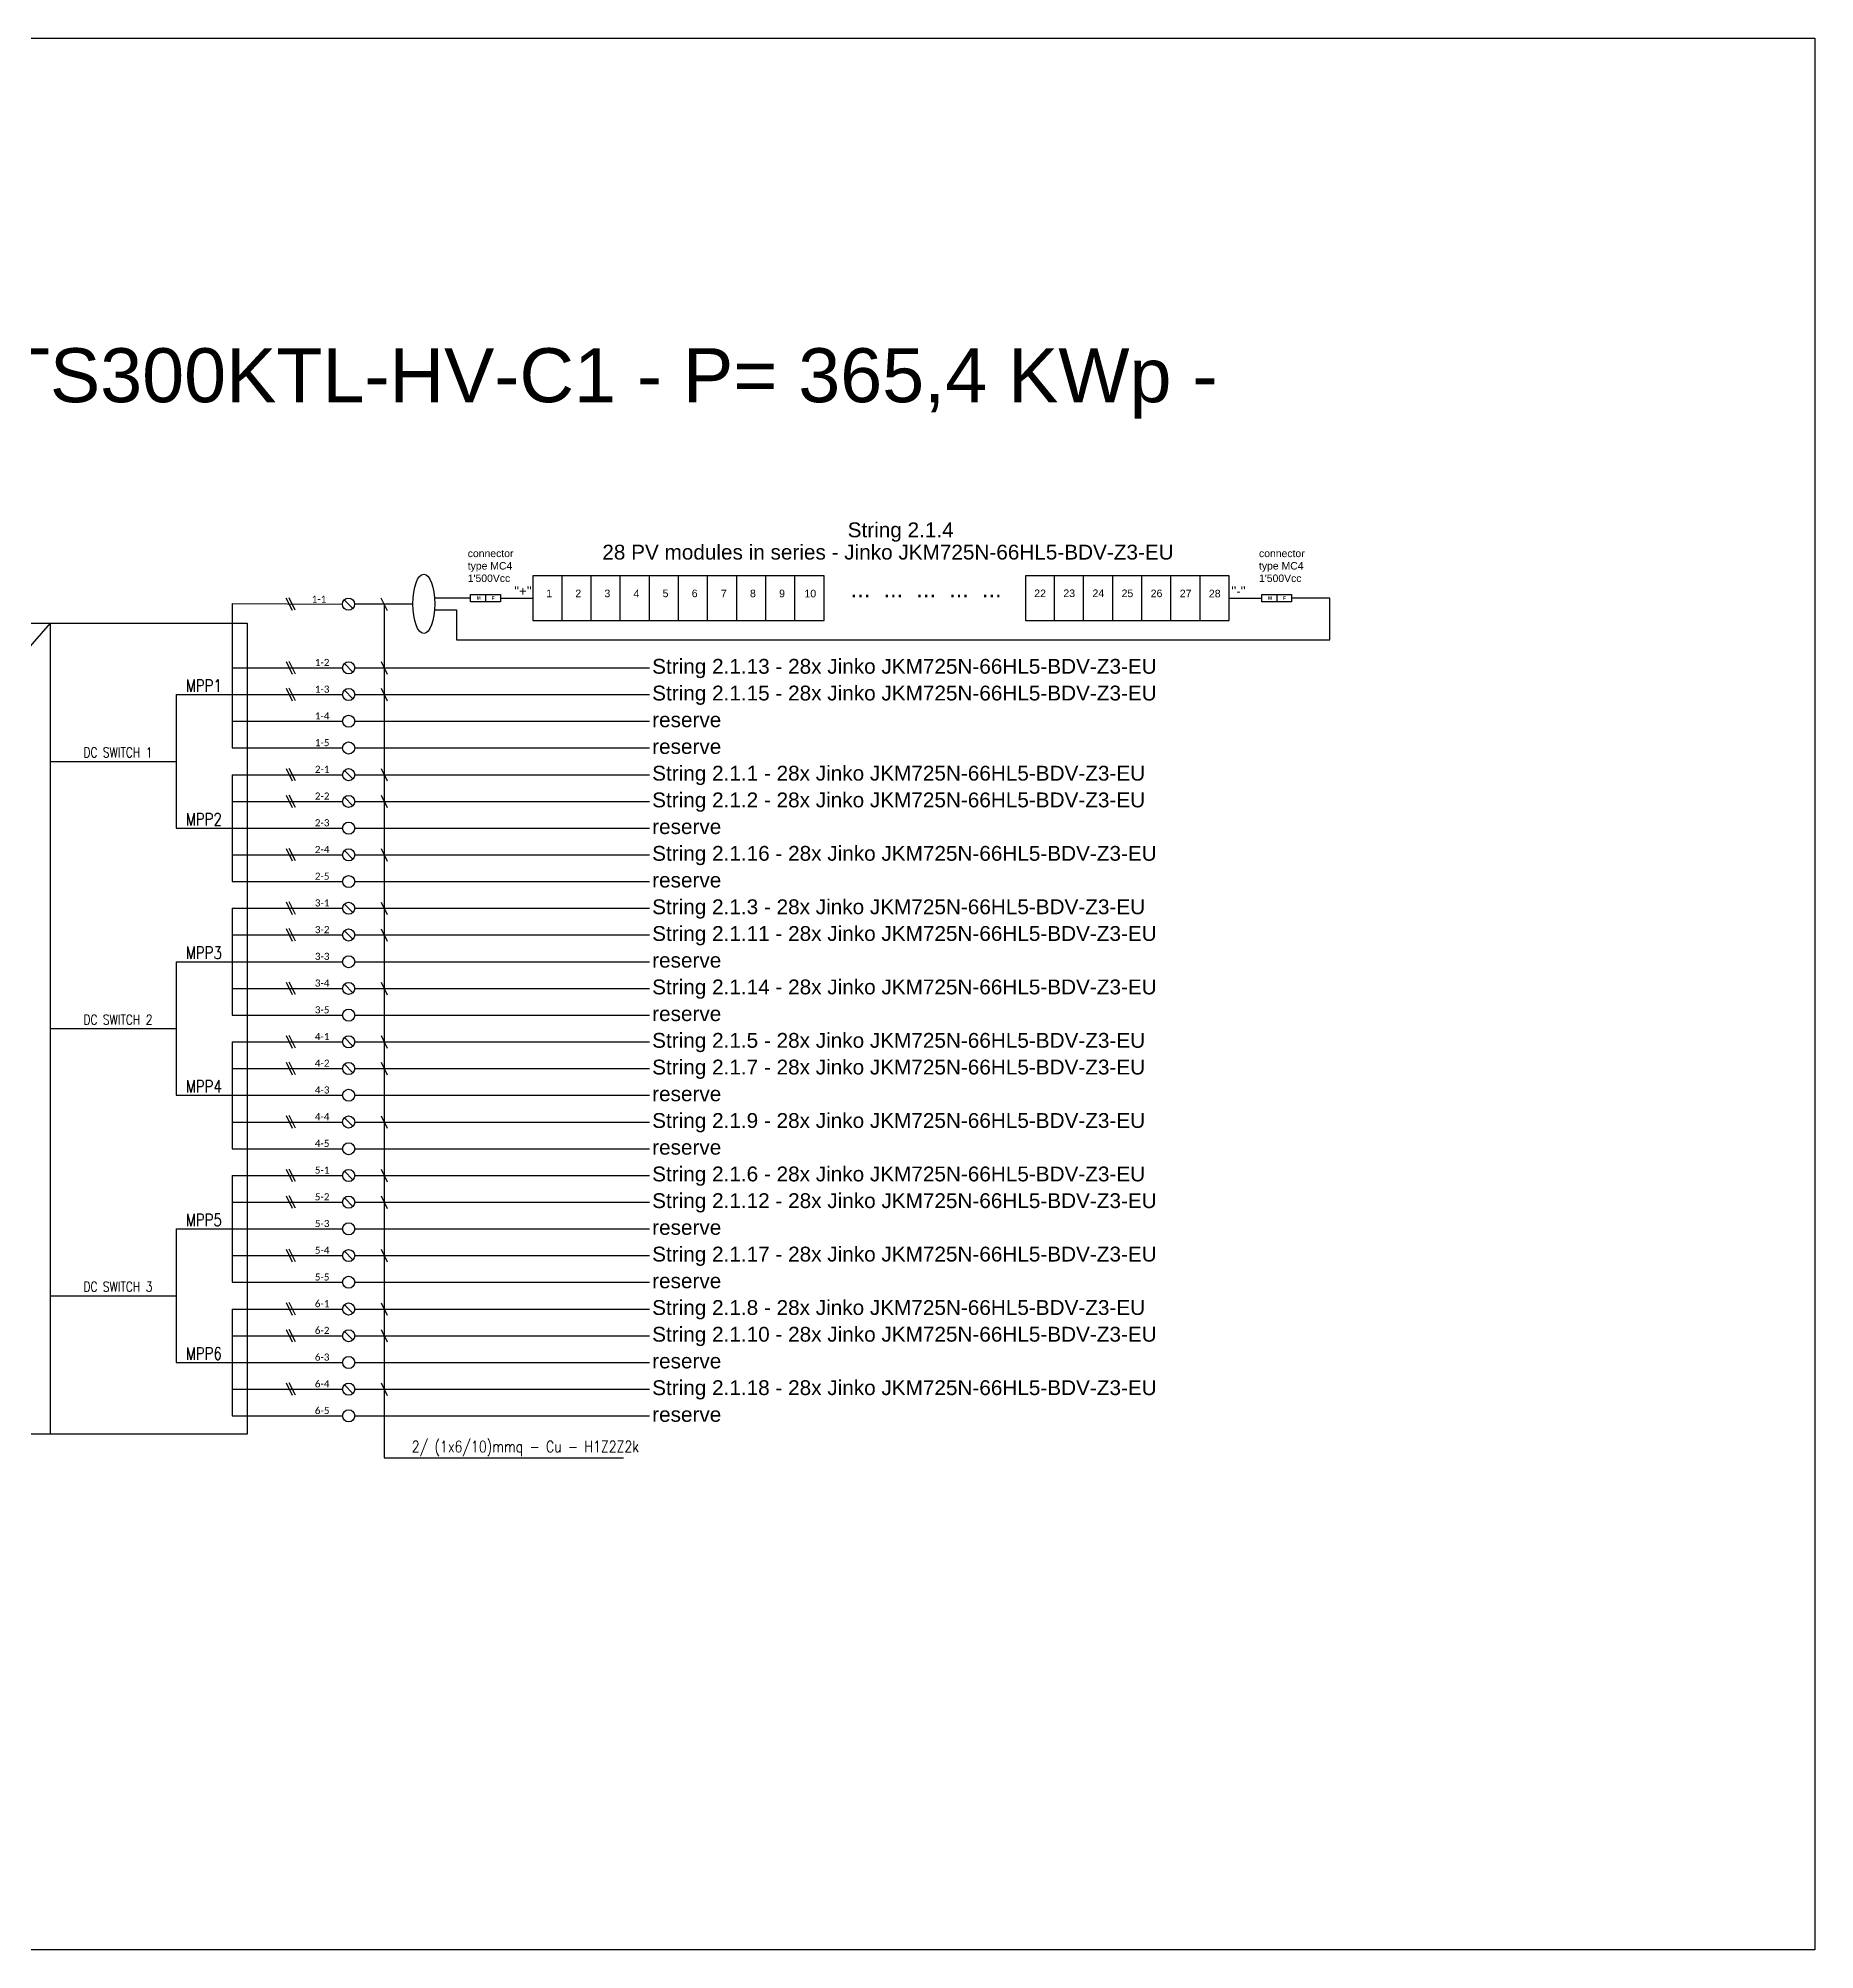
# Model space of a CAD drawing. Header units: millimetres. Extents: x 14856 to 141494, y 133975 to 167686.
# Drawn here: x 19681 to 26918, y 146011 to 153798 of the extents above; entities that cross this region are included whole.
import ezdxf

# ---------------------------------------------------------------- set-up
doc = ezdxf.new("R2010")
doc.units = ezdxf.units.MM
doc.linetypes.add('TRATTEGGIATA', pattern=[19.05, 12.7, -6.35])
doc.layers.add('-Testi', color=1, linetype='Continuous')
doc.layers.add('TRATTEGGIATA', color=40, linetype='TRATTEGGIATA')
doc.styles.add('Legend', font='calibri.ttf')
doc.styles.add('SIMPLEX', font='SIMPLEX', dxfattribs={"width": 0.8})
doc.styles.get("Standard").update_dxf_attribs({"font": 'arial.ttf'})

# ---------------------------------------------------------------- blocks, each defined once
blk = doc.blocks.new('P00')
at = {"color": 1}
for points in [[(-18.7, 25.7), (6.8, -25.3)], [(19.6, -25.3), (-5.9, 25.7)]]:
    blk.add_lwpolyline(points, dxfattribs=at)

msp = doc.modelspace()

# ---------------------------------------------------------------- linework, layer by layer
for points in [[(21696.1, 151608.3), (21696.1, 151425.9), (22881.8, 151425.9), (22881.8, 151607.8), (21696.1, 151607.8)], [(21814.7, 151425.9), (21814.7, 151607.8)], [(21933.2, 151425.7), (21933.2, 151607.5)], [(22051.8, 151425.4), (22051.8, 151607.2)], [(22170.4, 151425.9), (22170.4, 151607.8)], [(22289, 151425.7), (22289, 151607.5)], [(22407.5, 151425.4), (22407.5, 151607.2)], [(22526.1, 151425.9), (22526.1, 151607.8)], [(22644.7, 151425.7), (22644.7, 151607.5)], [(22763.3, 151425.4), (22763.3, 151607.2)], [(23701.8, 151608.3), (23701.8, 151425.9), (24531.9, 151425.9), (24531.9, 151607.8), (23701.8, 151607.8)], [(23820.4, 151425.9), (23820.4, 151607.8)], [(23939, 151425.7), (23939, 151607.5)], [(24057.6, 151425.4), (24057.6, 151607.2)], [(24176.2, 151425.9), (24176.2, 151607.8)], [(24294.7, 151425.7), (24294.7, 151607.5)], [(24294.7, 151425.7), (24294.7, 151607.5)], [(24413.3, 151425.4), (24413.3, 151607.2)], [(24413.3, 151425.4), (24413.3, 151607.2)], [(24531.9, 151425.9), (24531.9, 151607.8)], [(20471.2, 151494.8), (20471.2, 150906.7)], [(20962, 151475.3), (20927.2, 151510.1)], [(20969.8, 151493.9), (21089.8, 151493.9), (21089.8, 148014.4)], [(21076.4, 151518.2), (21101.9, 151467.2)], [(21502.6, 151532.4), (21502.6, 151501.8)], [(21563.2, 151517.1), (21696.1, 151517.1)], [(24532.4, 151517.1), (24665.3, 151517.1)], [(24725.9, 151532.4), (24725.9, 151501.8)], [(16852.3, 148110.8), (19730.6, 151415.2)], [(19730.6, 148110.8), (19730.6, 151415.2)], [(20962.6, 151215.9), (20927.9, 151250.6)], [(21077.1, 151258.8), (21102.6, 151207.7)], [(20243, 151124.4), (20471.2, 151124.4)], [(20243, 151124.4), (20243, 150580.2)], [(20962.6, 151107), (20927.9, 151141.8)], [(21077.1, 151149.9), (21102.6, 151098.9)], [(19730.6, 150852.3), (20243, 150852.3)], [(20471.2, 150797.9), (20471.2, 150362.5)], [(20962.6, 150780.5), (20927.9, 150815.3)], [(21077.1, 150823.4), (21102.6, 150772.4)], [(20962.6, 150671.7), (20927.9, 150706.5)], [(21077.1, 150714.6), (21102.6, 150663.6)], [(20243, 150580.2), (20471.2, 150580.2)], [(20962.6, 150454), (20927.9, 150488.8)], [(21077.1, 150496.9), (21102.6, 150445.9)], [(20471.2, 150253.7), (20471.2, 149818.4)], [(20962.6, 150236.3), (20927.9, 150271.1)], [(21077.1, 150279.2), (21102.6, 150228.2)], [(20962.6, 150127.5), (20927.9, 150162.3)], [(21077.1, 150170.4), (21102.6, 150119.4)], [(20243, 150036), (20471.2, 150036)], [(20243, 150036), (20243, 149491.8)], [(20962.6, 149909.8), (20927.9, 149944.6)], [(21077.1, 149952.7), (21102.6, 149901.7)], [(19730.6, 149763.9), (20243, 149763.9)], [(20471.2, 149709.5), (20471.2, 149274.2)], [(20962.6, 149692.1), (20927.9, 149726.9)], [(21077.1, 149735), (21102.6, 149684)], [(20962.6, 149583.3), (20927.9, 149618.1)], [(21077.1, 149626.2), (21102.6, 149575.2)], [(20243, 149491.8), (20471.2, 149491.8)], [(20962.6, 149365.6), (20927.9, 149400.4)], [(21077.1, 149408.5), (21102.6, 149357.5)], [(20471.2, 149165.3), (20471.2, 148730)], [(20962.6, 149147.9), (20927.9, 149182.7)], [(21077.1, 149190.8), (21102.6, 149139.8)], [(20962.6, 149039.1), (20927.9, 149073.9)], [(21077.1, 149082), (21102.6, 149031)], [(20243, 148947.6), (20471.2, 148947.6)], [(20243, 148947.6), (20243, 148403.4)], [(20962.6, 148821.4), (20927.9, 148856.2)], [(21077.1, 148864.3), (21102.6, 148813.3)], [(19730.6, 148675.5), (20243, 148675.5)], [(20471.2, 148621.1), (20471.2, 148185.8)], [(20962.6, 148603.7), (20927.9, 148638.5)], [(21077.1, 148646.6), (21102.6, 148595.6)], [(20962.6, 148494.9), (20927.9, 148529.7)], [(21077.1, 148537.8), (21102.6, 148486.8)], [(20243, 148403.4), (20471.2, 148403.4)], [(20962.6, 148277.2), (20927.9, 148312)], [(21077.1, 148320.1), (21102.6, 148269.1)], [(21089.8, 148014.4), (22064.8, 148014.4)]]:
    msp.add_lwpolyline(points)
at = {"color": 40}
for points in [[(20471.2, 151494.8), (20920, 151492.7)], [(20969, 151493.9), (21206.5, 151493.9)], [(21296.2, 151518.9), (21441.2, 151518.9)], [(21296.2, 151468.9), (21384.7, 151468.9), (21384.7, 151346.8), (24941.6, 151346.8), (24941.5, 151517.1), (24786.5, 151517.1)]]:
    msp.add_lwpolyline(points, dxfattribs=at)
for points in [[(21441.9, 151532.4), (21563.2, 151532.4), (21563.2, 151501.8), (21441.9, 151501.8)], [(24665.3, 151532.4), (24786.5, 151532.4), (24786.5, 151501.8), (24665.3, 151501.8)], [(16852.3, 151415.2), (20532.4, 151415.2), (20532.4, 148110.8), (16852.3, 148110.8)]]:
    msp.add_lwpolyline(points, close=True)
at = {"color": 40, "linetype": 'Continuous'}
for points in [[(20471.2, 151233.3), (20920.6, 151233.3)], [(20969.8, 151233.3), (22170.3, 151233.3)], [(20471.2, 151124.4), (20920.6, 151124.4)], [(20969.8, 151124.4), (22170.3, 151124.4)], [(20471.2, 150797.9), (20920.6, 150797.9)], [(20969.8, 150797.9), (22170.3, 150797.9)], [(20471.2, 150689.1), (20920.6, 150689.1)], [(20969.8, 150689.1), (22170.3, 150689.1)], [(20471.2, 150471.4), (20920.6, 150471.4)], [(20969.8, 150471.4), (22170.3, 150471.4)], [(20471.2, 150253.7), (20920.6, 150253.7)], [(20969.8, 150253.7), (22170.3, 150253.7)], [(20471.2, 150144.9), (20920.6, 150144.9)], [(20969.8, 150144.9), (22170.3, 150144.9)], [(20471.2, 149927.2), (20920.6, 149927.2)], [(20969.8, 149927.2), (22170.3, 149927.2)]]:
    msp.add_lwpolyline(points, dxfattribs=at)
at = {"color": 8, "linetype": 'Continuous'}
for points in [[(20471.2, 151015.6), (20920.6, 151015.6)], [(20969.8, 151015.6), (22170.3, 151015.6)], [(20471.2, 150906.7), (20920.6, 150906.7)], [(20969.8, 150906.7), (22170.3, 150906.7)], [(20471.2, 150580.2), (20920.6, 150580.2)], [(20969.8, 150580.2), (22170.3, 150580.2)], [(20471.2, 150362.5), (20920.6, 150362.5)], [(20969.8, 150362.5), (22170.3, 150362.5)], [(20471.2, 150036), (20920.6, 150036)], [(20969.8, 150036), (22170.3, 150036)], [(20471.2, 149818.4), (20920.6, 149818.4)], [(20969.8, 149818.4), (22170.3, 149818.4)], [(20471.2, 149491.8), (20920.6, 149491.8)], [(20969.8, 149491.8), (22170.3, 149491.8)], [(20471.2, 149274.2), (20920.6, 149274.2)], [(20969.8, 149274.2), (22170.3, 149274.2)], [(20471.2, 148947.6), (20920.6, 148947.6)], [(20969.8, 148947.6), (22170.3, 148947.6)], [(20471.2, 148730), (20920.6, 148730)], [(20969.8, 148730), (22170.3, 148730)], [(20471.2, 148403.4), (20920.6, 148403.4)], [(20969.8, 148403.4), (22170.3, 148403.4)], [(20471.2, 148185.8), (20920.6, 148185.8)], [(20969.8, 148185.8), (22170.3, 148185.8)]]:
    msp.add_lwpolyline(points, dxfattribs=at)
msp.add_circle((20944.6, 151492.7), 24.6)
at = {"color": 7}
for centre in [(20945.2, 151233.3), (20945.2, 151124.4), (20945.2, 150797.9), (20945.2, 150689.1), (20945.2, 150471.4), (20945.2, 150253.7), (20945.2, 150144.9), (20945.2, 149927.2), (20945.2, 149709.5), (20945.2, 149600.7), (20945.2, 149383), (20945.2, 149165.3), (20945.2, 149056.5), (20945.2, 148838.8), (20945.2, 148621.1), (20945.2, 148512.3), (20945.2, 148294.6)]:
    msp.add_circle(centre, 24.6, dxfattribs=at)
at = {"color": 8}
for centre in [(20945.2, 151015.6), (20945.2, 150906.7), (20945.2, 150580.2), (20945.2, 150362.5), (20945.2, 150036), (20945.2, 149818.4), (20945.2, 149491.8), (20945.2, 149274.2), (20945.2, 148947.6), (20945.2, 148730), (20945.2, 148403.4), (20945.2, 148185.8)]:
    msp.add_circle(centre, 24.6, dxfattribs=at)
msp.add_ellipse((21251.4, 151493.9), major_axis=(0, -121.1), ratio=0.370747)
at = {"layer": 'Defpoints', "color": 1}
msp.add_lwpolyline([(14856.1, 153798.2), (26917.6, 153798.2), (26917.6, 146010.8), (14856.1, 146010.8)], close=True, dxfattribs=at)
at = {"layer": 'TRATTEGGIATA', "color": 40, "linetype": 'Continuous', "ltscale": 0.5}
for points in [[(20471.2, 149709.5), (20920.6, 149709.5)], [(20969.8, 149709.5), (22170.3, 149709.5)], [(20471.2, 149600.7), (20920.6, 149600.7)], [(20969.8, 149600.7), (22170.3, 149600.7)], [(20471.2, 149383), (20920.6, 149383)], [(20969.8, 149383), (22170.3, 149383)], [(20471.2, 149165.3), (20920.6, 149165.3)], [(20969.8, 149165.3), (22170.3, 149165.3)], [(20471.2, 149056.5), (20920.6, 149056.5)], [(20969.8, 149056.5), (22170.3, 149056.5)], [(20471.2, 148838.8), (20920.6, 148838.8)], [(20969.8, 148838.8), (22170.3, 148838.8)], [(20471.2, 148621.1), (20920.6, 148621.1)], [(20969.8, 148621.1), (22170.3, 148621.1)], [(20471.2, 148512.3), (20920.6, 148512.3)], [(20969.8, 148512.3), (22170.3, 148512.3)], [(20471.2, 148294.6), (20920.6, 148294.6)], [(20969.8, 148294.6), (22170.3, 148294.6)]]:
    msp.add_lwpolyline(points, dxfattribs=at)

# ---------------------------------------------------------------- block references
for p in [(20708.2, 151492.9), (20708.9, 151233.4), (20708.9, 151124.6), (20708.9, 150798.1), (20708.9, 150689.2), (20708.9, 150471.6), (20708.9, 150253.9), (20708.9, 150145), (20708.9, 149927.4), (20708.9, 149709.7), (20708.9, 149600.9), (20708.9, 149383.2), (20708.9, 149165.5), (20708.9, 149056.7), (20708.9, 148839), (20708.9, 148621.3), (20708.9, 148512.5), (20708.9, 148294.8)]:
    msp.add_blockref('P00', p)

# ---------------------------------------------------------------- texts
at = {"layer": '-Testi', "color": 7, "attachment_point": 5, "style": 'SIMPLEX'}
for s, insert, char_height, width in [('MPP1', (20354.9, 151160.7), 50, 54.432), ('DC SWITCH 1', (20005.1, 150888.6), 40, 391.731), ('MPP2', (20354.9, 150616.5), 50, 54.432), ('MPP3', (20354.9, 150072.3), 50, 54.432), ('DC SWITCH 2', (20005.1, 149800.2), 40, 391.731), ('MPP4', (20354.9, 149528.1), 50, 54.432), ('MPP5', (20354.9, 148983.9), 50, 54.432), ('DC SWITCH 3', (20005.1, 148711.8), 40, 391.731), ('MPP6', (20354.9, 148439.7), 50, 54.432), ('2/ (1x6/10)mmq - Cu - H1Z2Z2k', (21665, 148053), 46.621, 1811.153)]:
    msp.add_mtext(s, dxfattribs=dict(at, insert=insert, char_height=char_height, width=width))
at = {"attachment_point": 1}
for s, insert, char_height, width in [('INVERTER 2.1 - TBEA TS300KTL-HV-C1 - P= 365,4 KWp - P= 300 KWac @40°C', (16313.1, 152535.2), 220, 8459.921), ("connector type MC4\\P1'500Vcc", (21430.3, 151714.6), 30.344, 266.347), ('28 PV modules in series - Jinko JKM725N-66HL5-BDV-Z3-EU', (21978.6, 151734.8), 60.443, 2681.977), ("connector type MC4\\P1'500Vcc", (24653.6, 151714.6), 30.344, 266.347), ("''+''", (21619.4, 151565.1), 38.08, 72.401), ('1 ', (21749.9, 151551.9), 30.84, 30.845), ('2 ', (21868.5, 151551.9), 30.84, 30.845), ('3 ', (21987.1, 151551.9), 30.84, 30.845), ('4 ', (22105.7, 151551.3), 30.84, 30.845), ('5 ', (22224.2, 151551.9), 30.84, 30.845), ('6 ', (22342.8, 151551.9), 30.84, 30.845), ('7 ', (22461.4, 151551.3), 30.84, 30.845), ('8 ', (22580, 151551.9), 30.84, 30.845), ('9 ', (22698.5, 151551.6), 30.84, 30.845), ('10 ', (22801.9, 151551.3), 30.84, 30.845), ('22 ', (23737.9, 151552.1), 30.84, 30.845), ('23 ', (23856.5, 151552.4), 30.84, 30.845), ('24 ', (23975.1, 151552.4), 30.84, 30.845), ('25 ', (24093.6, 151552.1), 30.84, 30.845), ('26 ', (24212.2, 151551.9), 30.84, 30.845), ('27', (24330.8, 151551.6), 30.84, 30.845), ('28 ', (24449.4, 151551.3), 30.84, 30.845), ("''-''", (24540.7, 151565.1), 38.08, 72.401), ('\\pxql;{\\fArial|b1|i0|c0|p34;M}', (21467.4, 151524.1), 13.785, 16.703), ('\\pxql;{\\fArial|b1|i0|c0|p34;F}', (21528, 151524.1), 13.785, 16.703), ('...  ...  ...  ...  ... ', (22990.2, 151588.9), 68.894, 747.028), ('\\pxql;{\\fArial|b1|i0|c0|p34;M}', (24690.7, 151524.1), 13.785, 16.703), ('\\pxql;{\\fArial|b1|i0|c0|p34;F}', (24751.3, 151524.1), 13.785, 16.703)]:
    msp.add_mtext(s, dxfattribs=dict(at, insert=insert, char_height=char_height, width=width))
at = {"color": 7, "char_height": 60.44, "width": 4500, "attachment_point": 1}
for s, insert in [('String 2.1.4', (22978, 151825.6)), ('String 2.1.13 - 28x Jinko JKM725N-66HL5-BDV-Z3-EU', (22181.6, 151269.6)), ('String 2.1.15 - 28x Jinko JKM725N-66HL5-BDV-Z3-EU', (22181.6, 151160.7)), ('String 2.1.1 - 28x Jinko JKM725N-66HL5-BDV-Z3-EU', (22181.6, 150834.2)), ('String 2.1.2 - 28x Jinko JKM725N-66HL5-BDV-Z3-EU', (22181.6, 150725.4)), ('String 2.1.16 - 28x Jinko JKM725N-66HL5-BDV-Z3-EU', (22181.6, 150507.7)), ('String 2.1.3 - 28x Jinko JKM725N-66HL5-BDV-Z3-EU', (22181.6, 150290)), ('String 2.1.11 - 28x Jinko JKM725N-66HL5-BDV-Z3-EU', (22181.6, 150181.2)), ('String 2.1.14 - 28x Jinko JKM725N-66HL5-BDV-Z3-EU', (22181.6, 149963.5)), ('String 2.1.5 - 28x Jinko JKM725N-66HL5-BDV-Z3-EU', (22181.6, 149745.8)), ('String 2.1.7 - 28x Jinko JKM725N-66HL5-BDV-Z3-EU', (22181.6, 149637)), ('String 2.1.9 - 28x Jinko JKM725N-66HL5-BDV-Z3-EU', (22181.6, 149419.3)), ('String 2.1.6 - 28x Jinko JKM725N-66HL5-BDV-Z3-EU', (22181.6, 149201.6)), ('String 2.1.12 - 28x Jinko JKM725N-66HL5-BDV-Z3-EU', (22181.6, 149092.8)), ('String 2.1.17 - 28x Jinko JKM725N-66HL5-BDV-Z3-EU', (22181.6, 148875.1)), ('String 2.1.8 - 28x Jinko JKM725N-66HL5-BDV-Z3-EU', (22181.6, 148657.4)), ('String 2.1.10 - 28x Jinko JKM725N-66HL5-BDV-Z3-EU', (22181.6, 148548.6)), ('String 2.1.18 - 28x Jinko JKM725N-66HL5-BDV-Z3-EU', (22181.6, 148330.9))]:
    msp.add_mtext(s, dxfattribs=dict(at, insert=insert))
at = {"insert": (20794.5, 151527.6), "char_height": 28.91, "attachment_point": 1, "style": 'Legend'}
msp.add_mtext_dynamic_manual_height_columns('1-1', width=87.837, gutter_width=144.5, heights=[0], dxfattribs=at)
at = {"color": 7, "char_height": 28.91, "width": 87.837, "attachment_point": 1, "style": 'Legend'}
for s, insert in [('1-2', (20807.5, 151269.6)), ('1-3', (20807.5, 151160.7)), ('2-1', (20807.5, 150834.2)), ('2-2', (20807.5, 150725.4)), ('2-4', (20807.5, 150507.7)), ('3-1', (20807.5, 150290)), ('3-2', (20807.5, 150181.2)), ('3-4', (20807.5, 149963.5)), ('4-1', (20807.5, 149745.8)), ('4-2', (20807.5, 149637)), ('4-4', (20807.5, 149419.3)), ('5-1', (20807.5, 149201.6)), ('5-2', (20807.5, 149092.8)), ('5-4', (20807.5, 148875.1)), ('6-1', (20807.5, 148657.4)), ('6-2', (20807.5, 148548.6)), ('6-4', (20807.5, 148330.9))]:
    msp.add_mtext(s, dxfattribs=dict(at, insert=insert))
at = {"color": 8, "char_height": 28.91, "width": 87.837, "attachment_point": 1, "style": 'Legend'}
for s, insert in [('1-4', (20807.5, 151051.9)), ('1-5', (20807.5, 150943)), ('2-3', (20807.5, 150616.5)), ('2-5', (20807.5, 150398.8)), ('3-3', (20807.5, 150072.3)), ('3-5', (20807.5, 149854.6)), ('4-3', (20807.5, 149528.1)), ('4-5', (20807.5, 149310.4)), ('5-3', (20807.5, 148983.9)), ('5-5', (20807.5, 148766.2)), ('6-3', (20807.5, 148439.7)), ('6-5', (20807.5, 148222.1))]:
    msp.add_mtext(s, dxfattribs=dict(at, insert=insert))
at = {"color": 8, "char_height": 60.44, "width": 4500, "attachment_point": 1}
for insert in [(22181.6, 151051.9), (22181.6, 150943), (22181.6, 150616.5), (22181.6, 150398.8), (22181.6, 150072.3), (22181.6, 149854.6), (22181.6, 149528.1), (22181.6, 149310.4), (22181.6, 148983.9), (22181.6, 148766.2), (22181.6, 148439.7), (22181.6, 148222.1)]:
    msp.add_mtext('reserve', dxfattribs=dict(at, insert=insert))

doc.saveas('drawing.dxf')
